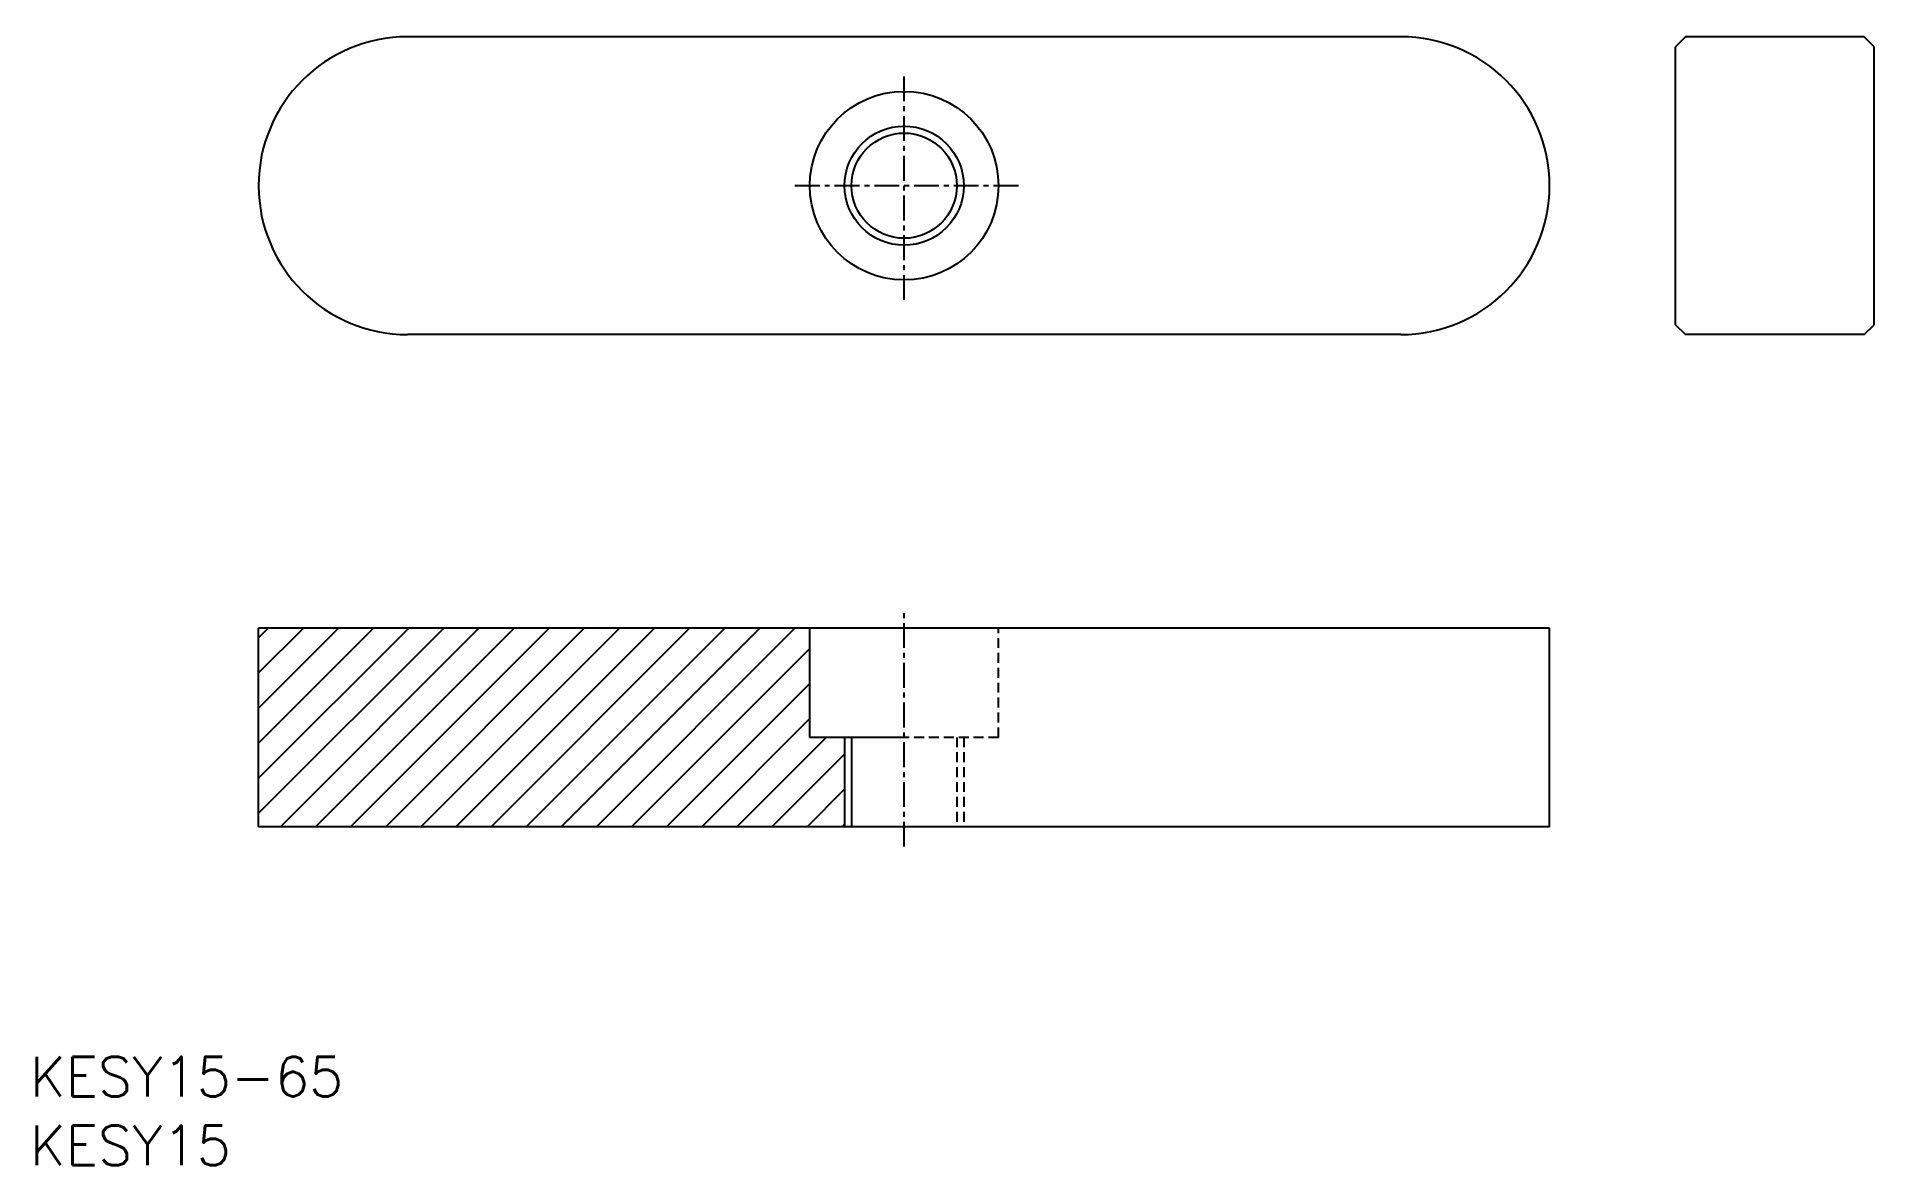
# Model space of a CAD drawing. Extents: x 96.1 to 188.6, y 126.7 to 183.5.
import ezdxf

# ---------------------------------------------------------------- set-up
doc = ezdxf.new("R2010")
doc.units = 0
doc.linetypes.add('CENTER', pattern=[2, 1.25, -0.25, 0.25, -0.25])
doc.linetypes.add('DASHED', pattern=[0.75, 0.5, -0.25])
doc.layers.get('0').update_dxf_attribs({"linetype": 'CONTINUOUS'})
doc.layers.add('CENTER', color=1, linetype='CENTER')
doc.styles.get("Standard").update_dxf_attribs({"font": 'txt.shx', "bigfont": 'bigfont.shx'})

# ---------------------------------------------------------------- blocks, each defined once
blk = doc.blocks.new('*X2')
at = {"color": 0, "linetype": 'CONTINUOUS'}
for p, q in [((107.28, 144.403), (116.606, 153.729)), ((107.28, 146.171), (114.838, 153.729)), ((107.28, 147.939), (113.071, 153.729)), ((107.28, 149.706), (111.303, 153.729)), ((107.28, 151.474), (109.535, 153.729)), ((107.28, 153.242), (107.767, 153.729)), ((108.374, 143.729), (118.374, 153.729)), ((110.142, 143.729), (120.142, 153.729)), ((111.909, 143.729), (121.909, 153.729)), ((113.677, 143.729), (123.677, 153.729)), ((115.445, 143.729), (125.445, 153.729)), ((117.213, 143.729), (127.213, 153.729)), ((118.981, 143.729), (128.981, 153.729)), ((120.748, 143.729), (130.748, 153.729)), ((122.516, 143.729), (132.516, 153.729)), ((124.284, 143.729), (134.284, 153.729)), ((126.052, 143.729), (135.03, 152.708)), ((127.819, 143.729), (135.03, 150.94)), ((129.587, 143.729), (135.03, 149.172)), ((131.355, 143.729), (135.855, 148.229)), ((133.123, 143.729), (136.78, 147.387)), ((134.89, 143.729), (136.78, 145.619)), ((136.658, 143.729), (136.78, 143.851))]:
    blk.add_line(p, q, dxfattribs=at)

msp = doc.modelspace()

# ---------------------------------------------------------------- linework, layer by layer
at = {"color": 7, "linetype": 'CONTINUOUS'}
for p, q in [((164.78, 183.51), (114.78, 183.51)), ((179.123, 183.51), (178.623, 183.01)), ((188.123, 183.51), (179.123, 183.51)), ((188.623, 183.01), (188.123, 183.51)), ((178.623, 169.01), (178.623, 183.01)), ((188.623, 169.01), (188.623, 183.01)), ((164.78, 168.51), (114.78, 168.51)), ((178.623, 169.01), (179.123, 168.51)), ((188.123, 168.51), (179.123, 168.51)), ((188.123, 168.51), (188.623, 169.01)), ((107.28, 143.729), (107.28, 153.729)), ((172.28, 153.729), (107.28, 153.729)), ((135.03, 148.229), (135.03, 153.729)), ((172.28, 143.729), (172.28, 153.729)), ((139.78, 148.229), (135.03, 148.229)), ((137.13, 148.229), (137.13, 143.729)), ((172.28, 143.729), (107.28, 143.729))]:
    msp.add_line(p, q, dxfattribs=at)
at = {"color": 3, "linetype": 'DASHED'}
for p, q in [((144.53, 148.229), (144.53, 153.729)), ((144.53, 148.229), (139.78, 148.229)), ((142.43, 148.229), (142.43, 143.729)), ((142.78, 148.229), (142.78, 143.729))]:
    msp.add_line(p, q, dxfattribs=at)
at = {"color": 3, "linetype": 'CONTINUOUS'}
msp.add_line((136.78, 148.229), (136.78, 143.729), dxfattribs=at)
at = {"color": 7, "linetype": 'CONTINUOUS'}
for radius in [4.75, 2.65]:
    msp.add_circle((139.78, 176.01), radius, dxfattribs=at)
at = {"color": 3, "linetype": 'CONTINUOUS'}
msp.add_circle((139.78, 176.01), 3, dxfattribs=at)
at = {"color": 7, "linetype": 'CONTINUOUS'}
for centre, start, end in [((114.78, 176.01), 90, 270), ((164.78, 176.01), 270, 90)]:
    msp.add_arc(centre, 7.5, start, end, dxfattribs=at)
at = {"layer": 'CENTER', "color": 1, "linetype": 'CENTER'}
for p, q in [((139.78, 170.26), (139.78, 181.76)), ((145.53, 176.01), (134.03, 176.01)), ((139.78, 142.729), (139.78, 154.729))]:
    msp.add_line(p, q, dxfattribs=at)

# ---------------------------------------------------------------- block references
at = {"color": 7, "linetype": 'CONTINUOUS'}
msp.add_blockref('*X2', (0, 0), dxfattribs=at)

# ---------------------------------------------------------------- texts
for s, p in [('KESY15-65', (95.766, 130.148)), ('KESY15', (95.766, 126.68))]:
    msp.add_text(s, height=2).set_placement(p)

doc.saveas('drawing.dxf')
